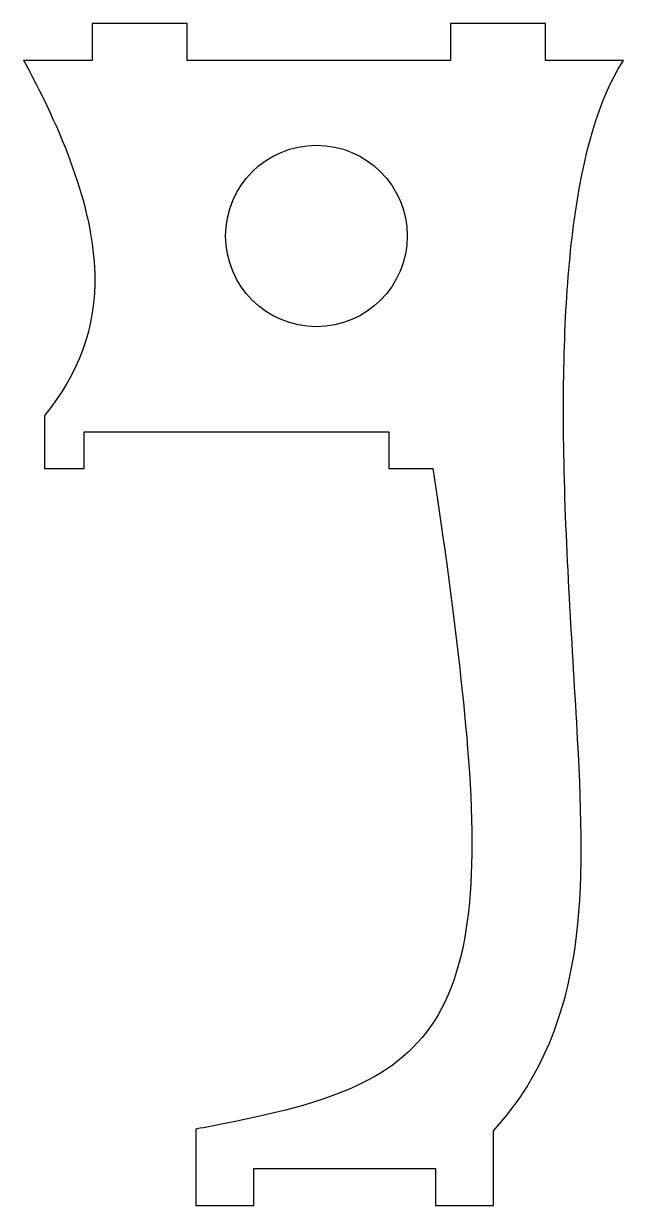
# Model space of a CAD drawing. Header units: millimetres. Extents: x -16.3 to 16.3, y -32.1 to 32.1.
import ezdxf

# ---------------------------------------------------------------- set-up
doc = ezdxf.new("R2010")
doc.units = ezdxf.units.MM
doc.layers.get('0').update_dxf_attribs({"linetype": 'CONTINUOUS'})

msp = doc.modelspace()

# ---------------------------------------------------------------- linework, layer by layer
for p, q in [((-7.384, 32.075), (-12.534, 32.075)), ((-12.534, 32.075), (-12.534, 30.075)), ((-7.384, 30.075), (-7.384, 32.075)), ((12.039, 32.075), (6.889, 32.075)), ((6.889, 32.075), (6.889, 30.075)), ((12.039, 30.075), (12.039, 32.075)), ((-12.534, 30.075), (-16.258, 30.075)), ((6.889, 30.075), (-7.384, 30.075)), ((16.268, 30.075), (12.039, 30.075)), ((-15.122, 10.797), (-15.122, 7.925)), ((-12.972, 7.925), (-12.972, 9.925)), ((-12.972, 9.925), (3.542, 9.925)), ((3.542, 9.925), (3.542, 7.925)), ((-15.122, 7.925), (-12.972, 7.925)), ((3.542, 7.925), (5.943, 7.925)), ((-6.922, -27.938), (-6.922, -32.075)), ((9.228, -32.075), (9.228, -28.029)), ((-3.772, -32.075), (-3.772, -30.075)), ((-3.772, -30.075), (6.078, -30.075)), ((6.078, -30.075), (6.078, -32.075)), ((-6.922, -32.075), (-3.772, -32.075)), ((6.078, -32.075), (9.228, -32.075))]:
    msp.add_line(p, q)
msp.add_circle((-0.379, 20.548), 4.925)
for points, knots in [([(-16.258, 30.075), (-16.238, 30.038), (-16.218, 30.001), (-16.198, 29.964), (-13.908, 25.736), (-12.49, 21.853), (-12.403, 18.505), (-12.326, 15.557), (-13.302, 13.029), (-15.105, 10.818), (-15.111, 10.811), (-15.117, 10.804), (-15.122, 10.797)], [-1.004635, -1.004635, -1.004635, -1.004635, -1, -1, -1, -0.468305, -0.468305, -0.468305, 0, 0, 0, 0.001454, 0.001454, 0.001454, 0.001454]), ([(9.228, -28.029), (11.622, -25.415), (13.07, -22.098), (13.651, -18.061), (14.125, -14.76), (14.016, -10.959), (13.788, -6.774), (13.518, -1.835), (13.128, 3.623), (13.04, 8.744), (12.961, 13.341), (13.111, 17.618), (13.566, 21.113), (14.075, 25.028), (14.959, 27.99), (16.195, 29.96), (16.22, 29.998), (16.244, 30.037), (16.268, 30.075)], [0.0005875, 0.0005875, 0.0005875, 0.0005875, 0.2141507, 0.2141507, 0.2141507, 0.3887369, 0.3887369, 0.3887369, 0.5947461, 0.5947461, 0.5947461, 0.779674, 0.779674, 0.779674, 0.9868336, 0.9868336, 0.9868336, 0.9908298, 0.9908298, 0.9908298, 0.9908298]), ([(5.943, 7.925), (6.412, 4.801), (6.93, 1.148), (7.391, -2.934), (7.756, -6.17), (8.091, -9.69), (8.051, -13.008), (8.015, -15.89), (7.666, -18.574), (6.752, -20.68), (5.903, -22.634), (4.557, -24.073), (2.757, -25.093), (0.549, -26.345), (-2.299, -27.03), (-5.437, -27.654), (-5.905, -27.747), (-6.38, -27.837), (-6.861, -27.926), (-6.881, -27.93), (-6.902, -27.934), (-6.922, -27.938)], [-0.9983061, -0.9983061, -0.9983061, -0.9983061, -0.75, -0.75, -0.75, -0.5532422, -0.5532422, -0.5532422, -0.382258, -0.382258, -0.382258, -0.2236302, -0.2236302, -0.2236302, -0.029003, -0.029003, -0.029003, 0, 0, 0, 0.0012321, 0.0012321, 0.0012321, 0.0012321])]:
    msp.add_open_spline(points, degree=3, knots=knots)

doc.saveas('drawing.dxf')
